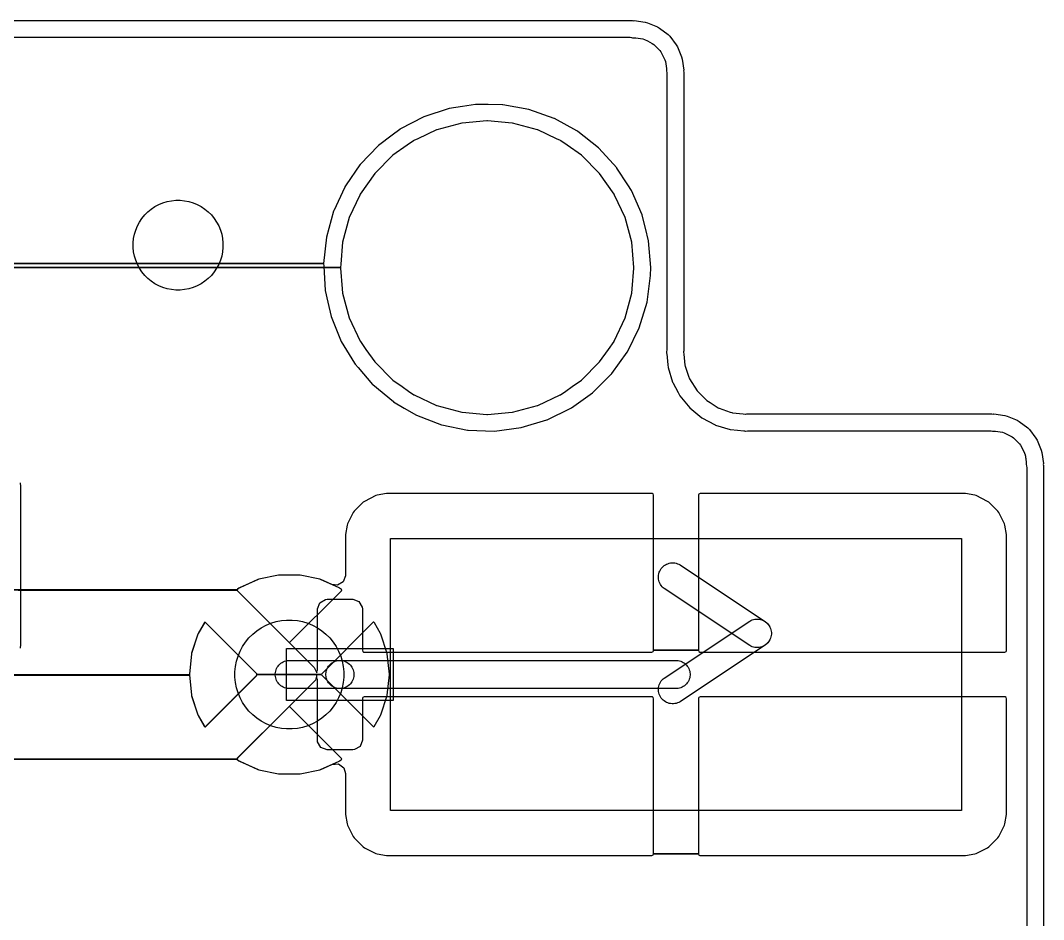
# Model space of a CAD drawing. Extents: x 125179 to 173800, y -108200 to -87800.
# Drawn here: x 164698 to 173800, y -95800 to -87800 of the extents above; entities that cross this region are included whole.
import ezdxf

# ---------------------------------------------------------------- set-up
doc = ezdxf.new("R2010")
doc.units = 0
doc.layers.add('L2D0_Cu1', color=1, linetype='CONTINUOUS')
doc.layers.add('L4D0_Cu2', color=2, linetype='CONTINUOUS')

msp = doc.modelspace()

# ---------------------------------------------------------------- linework, layer by layer
at = {"layer": 'L2D0_Cu1'}
for points in [[(133877.877, -87950.5), (170121.657, -87950.5), (170132.638, -87951.746), (170144.265, -87954.42), (170144.266, -87954.42), (170149.641, -87955.656), (170155.022, -87954.439), (170160.539, -87954.448), (170160.539, -87954.454), (170172.486, -87954.062), (170234.89, -87963.946), (170249.466, -87968.682), (170277.451, -87982.941), (170319.126, -88004.175), (170331.529, -88013.186), (170386.814, -88068.471), (170395.824, -88080.873), (170431.299, -88150.496), (170431.317, -88150.532), (170436.055, -88165.112), (170445.877, -88227.127), (170445.476, -88238.747), (170445.59, -88238.747), (170445.581, -88244.263), (170444.344, -88249.641), (170448.292, -88267.087), (170449.5, -88277.902), (170449.5, -90721.657), (170448.254, -90732.637), (170444.344, -90749.641), (170446.583, -90759.537), (170446.737, -90760.217), (170447.709, -90766.228), (170457.353, -90864.14), (170459.636, -90887.322), (170499.691, -91019.367), (170500.823, -91021.486), (170500.824, -91021.487), (170548.279, -91110.267), (170564.738, -91141.06), (170652.275, -91247.725), (170758.94, -91335.262), (170761.059, -91336.395), (170761.061, -91336.396), (170878.513, -91399.176), (170880.633, -91400.309), (171012.678, -91440.364), (171015.066, -91440.599), (171015.07, -91440.6), (171076.17, -91446.617), (171132.346, -91452.15), (171138.595, -91453.177), (171149.282, -91455.655), (171150, -91455.656), (171167.224, -91451.727), (171178.122, -91450.5), (173321.657, -91450.5), (173332.638, -91451.746), (173344.265, -91454.42), (173344.266, -91454.42), (173349.641, -91455.656), (173355.022, -91454.439), (173360.539, -91454.448), (173360.539, -91454.454), (173372.486, -91454.062), (173434.89, -91463.946), (173449.466, -91468.682), (173519.126, -91504.175), (173531.529, -91513.186), (173586.814, -91568.471), (173595.824, -91580.873), (173624.266, -91636.693), (173631.317, -91650.532), (173636.054, -91665.11), (173638.364, -91679.69), (173645.877, -91727.127), (173645.476, -91738.747), (173645.59, -91738.747), (173645.581, -91744.263), (173644.344, -91749.641), (173648.292, -91767.087), (173649.5, -91777.902), (173649.5, -104221.634)], [(131707.393, -89964.44), (167394.963, -89964.44), (167396.169, -89985.347), (167408.694, -90202.562), (167409.137, -90204.526), (167409.137, -90204.529), (167432.36, -90307.577), (167461.131, -90435.245), (167550.867, -90656.239), (167551.917, -90657.952), (167669.279, -90849.468), (167675.493, -90859.609), (167701.492, -90889.623), (167830.348, -91038.38), (167830.352, -91038.383), (167831.66, -91039.894), (168015.176, -91192.252), (168016.906, -91193.263), (168016.909, -91193.265), (168112.715, -91249.249), (168221.112, -91312.591), (168443.937, -91397.68), (168445.91, -91398.081), (168445.912, -91398.082), (168675.694, -91444.832), (168675.697, -91444.832), (168677.666, -91445.233), (168679.672, -91445.307), (168679.676, -91445.307), (168834.993, -91451.002), (168916.025, -91453.973), (169152.609, -91423.665), (169381.068, -91355.125), (169382.877, -91354.239), (169593.458, -91251.076), (169593.46, -91251.075), (169595.264, -91250.191), (169598.722, -91247.725), (169787.809, -91112.85), (169789.445, -91111.683), (169801.479, -91099.691), (169956.973, -90944.74), (169956.978, -90944.734), (169958.397, -90943.32), (169959.569, -90941.688), (169959.574, -90941.683), (170096.406, -90751.26), (170096.408, -90751.257), (170097.582, -90749.623), (170203.263, -90535.795), (170272.6, -90307.577), (170303.733, -90071.099), (170305.471, -90000), (170285.927, -89762.284), (170257.217, -89647.983), (170228.311, -89532.902), (170228.31, -89532.9), (170227.821, -89530.952), (170132.712, -89312.216), (170101.656, -89264.211), (170004.247, -89113.638), (170004.243, -89113.633), (170003.155, -89111.951), (169842.629, -88935.536), (169841.056, -88934.294), (169841.052, -88934.29), (169657.024, -88788.954), (169655.445, -88787.707), (169648.135, -88783.672), (169448.391, -88673.407), (169448.385, -88673.405), (169446.631, -88672.436), (169221.794, -88592.817), (169219.821, -88592.466), (169219.819, -88592.465), (168988.95, -88551.34), (168988.946, -88551.34), (168986.972, -88550.988), (168984.964, -88550.963), (168984.959, -88550.963), (168858.166, -88549.414), (168748.471, -88548.074), (168746.479, -88548.379), (168746.477, -88548.379), (168630.584, -88566.114), (168512.698, -88584.153), (168285.982, -88658.255), (168074.414, -88768.39), (168072.806, -88769.598), (168072.805, -88769.598), (168003.419, -88821.695), (167883.675, -88911.602), (167882.281, -88913.061), (167720.275, -89082.589), (167720.272, -89082.593), (167718.887, -89084.042), (167717.759, -89085.695), (167717.757, -89085.698), (167595.984, -89264.211), (167584.475, -89281.082), (167583.63, -89282.903), (167583.628, -89282.906), (167484.899, -89495.6), (167484.897, -89495.605), (167484.051, -89497.428), (167420.309, -89727.272), (167394.963, -89964.44), (131707.393, -89964.44)], [(160275.833, -92868.019), (166624.219, -92868.019), (166625.279, -92872.436), (167083.107, -93330.264), (167090, -93333.119), (167096.893, -93330.264), (167552.877, -92874.28), (167555.732, -92867.387), (167553.994, -92863.191), (167537.018, -92850.857), (167532.591, -92848.301), (167367.328, -92774.722), (167362.477, -92773.146), (167185.526, -92735.533), (167180.453, -92735), (166999.547, -92735), (166994.474, -92735.533), (166817.523, -92773.146), (166812.672, -92774.722), (166647.412, -92848.3), (166642.98, -92850.859), (166628.116, -92861.659), (166624.219, -92868.019), (160275.833, -92868.019)], [(161030.364, -93622.55), (166200.393, -93622.55), (166219.303, -93802.464), (166220.364, -93807.455), (166276.266, -93979.503), (166278.344, -93984.171), (166333.734, -94080.11), (166339.651, -94084.65), (166342.94, -94084.217), (166800.264, -93626.893), (166803.119, -93620), (167376.881, -93620), (167379.736, -93626.893), (167834.5, -94081.657), (167841.393, -94084.512), (167844.457, -94083.243), (167901.656, -93984.171), (167903.734, -93979.503), (167959.636, -93807.455), (167960.697, -93802.464), (167979.607, -93622.55), (167979.607, -93617.45), (167960.697, -93437.536), (167959.636, -93432.545), (167903.734, -93260.497), (167901.656, -93255.829), (167846.266, -93159.89), (167840.349, -93155.35), (167837.06, -93155.783), (167379.736, -93613.107), (167376.881, -93620), (166803.119, -93620), (166800.264, -93613.107), (166345.5, -93158.343), (166338.607, -93155.488), (166335.543, -93156.757), (166278.344, -93255.829), (166276.266, -93260.497), (166220.364, -93432.545), (166219.303, -93437.536), (166200.393, -93617.45), (166200.393, -93622.55), (161030.364, -93622.55)], [(161780.427, -94372.613), (166624.268, -94372.613), (166626.006, -94376.809), (166642.982, -94389.143), (166647.409, -94391.699), (166812.672, -94465.278), (166817.523, -94466.854), (166994.474, -94504.467), (166999.547, -94505), (167180.453, -94505), (167185.526, -94504.467), (167362.477, -94466.854), (167367.328, -94465.278), (167532.591, -94391.699), (167537.018, -94389.143), (167551.885, -94378.342), (167555.783, -94371.981), (167554.722, -94367.565), (167096.893, -93909.736), (167090, -93906.881), (167083.107, -93909.736), (166627.123, -94365.72), (166624.268, -94372.613), (161780.427, -94372.613)]]:
    msp.add_lwpolyline(points, dxfattribs=at)
for points in [[(166080.373, -90199.518), (166041.308, -90195.671), (166002.808, -90188.013), (165965.244, -90176.618), (165928.978, -90161.596), (165894.359, -90143.091), (165861.72, -90121.283), (165831.376, -90096.38), (165803.62, -90068.624), (165778.717, -90038.28), (165756.909, -90005.641), (165738.404, -89971.022), (165723.382, -89934.756), (165711.987, -89897.192), (165704.329, -89858.692), (165700.482, -89819.627), (165700.482, -89780.373), (165704.329, -89741.308), (165711.987, -89702.808), (165723.382, -89665.244), (165738.404, -89628.978), (165756.909, -89594.359), (165778.717, -89561.72), (165803.62, -89531.376), (165831.376, -89503.62), (165861.72, -89478.717), (165894.359, -89456.909), (165928.978, -89438.404), (165965.244, -89423.382), (166002.808, -89411.987), (166041.308, -89404.329), (166080.373, -89400.482), (166119.627, -89400.482), (166158.692, -89404.329), (166197.192, -89411.987), (166234.756, -89423.382), (166271.022, -89438.404), (166305.641, -89456.909), (166338.28, -89478.717), (166368.624, -89503.62), (166396.38, -89531.376), (166421.283, -89561.72), (166443.091, -89594.359), (166461.596, -89628.978), (166476.618, -89665.244), (166488.013, -89702.808), (166495.671, -89741.308), (166499.518, -89780.373), (166499.518, -89819.627), (166495.671, -89858.692), (166488.013, -89897.192), (166476.618, -89934.756), (166461.596, -89971.022), (166443.091, -90005.641), (166421.283, -90038.28), (166396.38, -90068.624), (166368.624, -90096.38), (166338.28, -90121.283), (166305.641, -90143.091), (166271.022, -90161.596), (166234.756, -90176.618), (166197.192, -90188.013), (166158.692, -90195.671), (166119.627, -90199.518)], [(167990, -94830), (167990, -92410), (173070, -92410), (173070, -94830)], [(167066.202, -94104.416), (167018.836, -94099.751), (166972.155, -94090.465), (166926.608, -94076.649), (166882.636, -94058.435), (166840.66, -94035.998), (166801.086, -94009.556), (166764.294, -93979.361), (166730.639, -93945.706), (166700.444, -93908.914), (166674.002, -93869.34), (166651.565, -93827.364), (166633.351, -93783.392), (166619.535, -93737.845), (166610.249, -93691.164), (166605.584, -93643.798), (166605.584, -93596.202), (166610.249, -93548.836), (166619.535, -93502.155), (166633.351, -93456.608), (166651.565, -93412.636), (166674.002, -93370.66), (166700.444, -93331.086), (166730.639, -93294.294), (166764.294, -93260.639), (166801.086, -93230.444), (166840.66, -93204.002), (166882.636, -93181.565), (166926.608, -93163.351), (166972.155, -93149.535), (167018.836, -93140.249), (167066.202, -93135.584), (167113.798, -93135.584), (167161.164, -93140.249), (167207.845, -93149.535), (167253.392, -93163.351), (167297.364, -93181.565), (167339.34, -93204.002), (167378.914, -93230.444), (167415.706, -93260.639), (167449.361, -93294.294), (167479.556, -93331.086), (167505.998, -93370.66), (167528.435, -93412.636), (167546.649, -93456.608), (167560.465, -93502.155), (167569.751, -93548.836), (167574.416, -93596.202), (167574.416, -93643.798), (167569.751, -93691.164), (167560.465, -93737.845), (167546.649, -93783.392), (167528.435, -93827.364), (167505.998, -93869.34), (167479.556, -93908.914), (167449.361, -93945.706), (167415.706, -93979.361), (167378.914, -94009.556), (167339.34, -94035.998), (167297.364, -94058.435), (167253.392, -94076.649), (167207.845, -94090.465), (167161.164, -94099.751), (167113.798, -94104.416)], [(167065, -93850), (167065, -93390), (168015, -93390), (168015, -93850)], [(167083.859, -93745), (167071.637, -93743.796), (167059.591, -93741.4), (167047.838, -93737.835), (167036.491, -93733.135), (167025.66, -93727.345), (167015.448, -93720.522), (167005.954, -93712.731), (166997.269, -93704.046), (166989.478, -93694.552), (166982.655, -93684.34), (166976.865, -93673.509), (166972.165, -93662.162), (166968.6, -93650.409), (166966.204, -93638.363), (166965, -93626.141), (166965, -93613.859), (166966.204, -93601.637), (166968.6, -93589.591), (166972.165, -93577.838), (166976.865, -93566.491), (166982.655, -93555.66), (166989.478, -93545.448), (166997.269, -93535.954), (167005.954, -93527.269), (167015.448, -93519.478), (167025.66, -93512.655), (167036.491, -93506.865), (167047.838, -93502.165), (167059.591, -93498.6), (167071.637, -93496.204), (167083.859, -93495), (167546.141, -93495), (167558.363, -93496.204), (167570.409, -93498.6), (167582.162, -93502.165), (167593.509, -93506.865), (167604.34, -93512.655), (167614.552, -93519.478), (167624.046, -93527.269), (167632.731, -93535.954), (167640.522, -93545.448), (167647.345, -93555.66), (167653.135, -93566.491), (167657.835, -93577.838), (167661.4, -93589.591), (167663.796, -93601.637), (167665, -93613.859), (167665, -93626.141), (167663.796, -93638.363), (167661.4, -93650.409), (167657.835, -93662.162), (167653.135, -93673.509), (167647.345, -93684.34), (167640.522, -93694.552), (167632.731, -93704.046), (167624.046, -93712.731), (167614.552, -93720.522), (167604.34, -93727.345), (167593.509, -93733.135), (167582.162, -93737.835), (167570.409, -93741.4), (167558.363, -93743.796), (167546.141, -93745)], [(167533.859, -93745), (167521.637, -93743.796), (167509.591, -93741.4), (167497.838, -93737.835), (167486.491, -93733.135), (167475.66, -93727.345), (167465.448, -93720.522), (167455.954, -93712.731), (167447.269, -93704.046), (167439.478, -93694.552), (167432.655, -93684.34), (167426.865, -93673.509), (167422.165, -93662.162), (167418.6, -93650.409), (167416.204, -93638.363), (167415, -93626.141), (167415, -93613.859), (167416.204, -93601.637), (167418.6, -93589.591), (167422.165, -93577.838), (167426.865, -93566.491), (167432.655, -93555.66), (167439.478, -93545.448), (167447.269, -93535.954), (167455.954, -93527.269), (167465.448, -93519.478), (167475.66, -93512.655), (167486.491, -93506.865), (167497.838, -93502.165), (167509.591, -93498.6), (167521.637, -93496.204), (167533.859, -93495), (170536.141, -93495), (170548.363, -93496.204), (170560.409, -93498.6), (170572.162, -93502.165), (170583.509, -93506.865), (170594.34, -93512.655), (170604.552, -93519.478), (170614.046, -93527.269), (170622.731, -93535.954), (170630.522, -93545.448), (170637.345, -93555.66), (170643.135, -93566.491), (170647.835, -93577.838), (170651.4, -93589.591), (170653.796, -93601.637), (170655, -93613.859), (170655, -93626.141), (170653.796, -93638.363), (170651.4, -93650.409), (170647.835, -93662.162), (170643.135, -93673.509), (170637.345, -93684.34), (170630.522, -93694.552), (170622.731, -93704.046), (170614.046, -93712.731), (170604.552, -93720.522), (170594.34, -93727.345), (170583.509, -93733.135), (170572.162, -93737.835), (170560.409, -93741.4), (170548.363, -93743.796), (170536.141, -93745)]]:
    msp.add_lwpolyline(points, close=True, dxfattribs=at)
at = {"layer": 'L4D0_Cu2'}
for points in [[(133876.43, -87800.5), (170139.955, -87800.5), (170150, -87804.661), (170156.435, -87801.996), (170157.5, -87802.437), (170157.623, -87801.504), (170255.049, -87814.33), (170276.861, -87820.175), (170364.228, -87856.364), (170383.785, -87867.655), (170458.81, -87925.225), (170474.775, -87941.19), (170532.345, -88016.215), (170543.636, -88035.772), (170579.825, -88123.139), (170585.67, -88144.951), (170598.496, -88242.377), (170598.284, -88242.405), (170598.332, -88242.772), (170595.339, -88250), (170599.5, -88260.045), (170599.5, -88272.438), (170599.422, -88276.004), (170599.5, -88276.445), (170599.5, -90739.955), (170595.339, -90750), (170596.27, -90752.248), (170598.205, -90769.421), (170609.126, -90866.339), (170609.907, -90873.273), (170611.51, -90877.854), (170641.734, -90964.228), (170650.879, -90990.364), (170716.879, -91095.403), (170804.597, -91183.121), (170832.751, -91200.811), (170905.523, -91246.537), (170905.525, -91246.538), (170909.636, -91249.121), (170914.22, -91250.725), (170914.222, -91250.726), (171010.261, -91284.331), (171026.727, -91290.093), (171031.547, -91290.636), (171031.551, -91290.637), (171127.87, -91301.49), (171127.871, -91301.49), (171147.752, -91303.73), (171150, -91304.661), (171160.045, -91300.5), (171172.439, -91300.5), (171176.005, -91300.578), (171176.445, -91300.5), (173339.955, -91300.5), (173350, -91304.661), (173356.435, -91301.996), (173357.5, -91302.437), (173357.623, -91301.504), (173455.049, -91314.33), (173476.861, -91320.175), (173564.228, -91356.364), (173583.785, -91367.655), (173658.81, -91425.225), (173674.775, -91441.19), (173732.345, -91516.215), (173743.636, -91535.772), (173779.825, -91623.139), (173785.67, -91644.951), (173798.496, -91742.377), (173798.284, -91742.405), (173798.332, -91742.772), (173795.339, -91750), (173799.5, -91760.045), (173799.5, -91772.438), (173799.422, -91776.004), (173799.5, -91776.445), (173799.5, -104239.949)], [(133877.877, -87950.5), (170121.657, -87950.5), (170132.638, -87951.746), (170144.265, -87954.42), (170144.266, -87954.42), (170149.641, -87955.656), (170155.022, -87954.439), (170160.539, -87954.448), (170160.539, -87954.454), (170172.486, -87954.062), (170234.89, -87963.946), (170249.466, -87968.682), (170277.451, -87982.941), (170319.126, -88004.175), (170331.529, -88013.186), (170386.814, -88068.471), (170395.824, -88080.873), (170431.299, -88150.496), (170431.317, -88150.532), (170436.055, -88165.112), (170445.877, -88227.127), (170445.476, -88238.747), (170445.59, -88238.747), (170445.581, -88244.263), (170444.344, -88249.641), (170448.292, -88267.087), (170449.5, -88277.902), (170449.5, -90721.657), (170448.254, -90732.637), (170444.344, -90749.641), (170446.583, -90759.537), (170446.737, -90760.217), (170447.709, -90766.228), (170457.353, -90864.14), (170459.636, -90887.322), (170499.691, -91019.367), (170500.823, -91021.486), (170500.824, -91021.487), (170548.279, -91110.267), (170564.738, -91141.06), (170652.275, -91247.725), (170758.94, -91335.262), (170761.059, -91336.395), (170761.061, -91336.396), (170878.513, -91399.176), (170880.633, -91400.309), (171012.678, -91440.364), (171015.066, -91440.599), (171015.07, -91440.6), (171076.17, -91446.617), (171132.346, -91452.15), (171138.595, -91453.177), (171149.282, -91455.655), (171150, -91455.656), (171167.224, -91451.727), (171178.122, -91450.5), (173321.657, -91450.5), (173332.638, -91451.746), (173344.265, -91454.42), (173344.266, -91454.42), (173349.641, -91455.656), (173355.022, -91454.439), (173360.539, -91454.448), (173360.539, -91454.454), (173372.486, -91454.062), (173434.89, -91463.946), (173449.466, -91468.682), (173519.126, -91504.175), (173531.529, -91513.186), (173586.814, -91568.471), (173595.824, -91580.873), (173612.03, -91612.678), (173631.317, -91650.532), (173636.055, -91665.112), (173645.877, -91727.127), (173645.476, -91738.747), (173645.59, -91738.747), (173645.581, -91744.263), (173644.344, -91749.641), (173648.292, -91767.087), (173649.5, -91777.902), (173649.5, -104221.634)], [(131707.393, -89964.44), (167394.963, -89964.44), (167396.169, -89985.347), (167408.694, -90202.562), (167409.137, -90204.526), (167409.137, -90204.529), (167432.36, -90307.577), (167461.131, -90435.245), (167550.867, -90656.239), (167551.917, -90657.952), (167669.279, -90849.468), (167675.493, -90859.609), (167701.492, -90889.623), (167830.348, -91038.38), (167830.352, -91038.383), (167831.66, -91039.894), (168015.176, -91192.252), (168016.906, -91193.263), (168016.909, -91193.265), (168112.715, -91249.249), (168221.112, -91312.591), (168443.937, -91397.68), (168445.91, -91398.081), (168445.912, -91398.082), (168675.694, -91444.832), (168675.697, -91444.832), (168677.666, -91445.233), (168679.672, -91445.307), (168679.676, -91445.307), (168834.993, -91451.002), (168916.025, -91453.973), (169152.609, -91423.665), (169381.068, -91355.125), (169382.877, -91354.239), (169593.458, -91251.076), (169593.46, -91251.075), (169595.264, -91250.191), (169598.722, -91247.725), (169787.809, -91112.85), (169789.445, -91111.683), (169801.479, -91099.691), (169956.973, -90944.74), (169956.978, -90944.734), (169958.397, -90943.32), (169959.569, -90941.688), (169959.574, -90941.683), (170096.406, -90751.26), (170096.408, -90751.257), (170097.582, -90749.623), (170203.263, -90535.795), (170272.6, -90307.577), (170303.733, -90071.099), (170305.471, -90000), (170285.927, -89762.284), (170257.217, -89647.983), (170228.311, -89532.902), (170228.31, -89532.9), (170227.821, -89530.952), (170132.712, -89312.216), (170101.656, -89264.211), (170004.247, -89113.638), (170004.243, -89113.633), (170003.155, -89111.951), (169842.629, -88935.536), (169841.056, -88934.294), (169841.052, -88934.29), (169657.024, -88788.954), (169655.445, -88787.707), (169648.135, -88783.672), (169448.391, -88673.407), (169448.385, -88673.405), (169446.631, -88672.436), (169221.794, -88592.817), (169219.821, -88592.466), (169219.819, -88592.465), (168988.95, -88551.34), (168988.946, -88551.34), (168986.972, -88550.988), (168984.964, -88550.963), (168984.959, -88550.963), (168858.166, -88549.414), (168748.471, -88548.074), (168746.479, -88548.379), (168746.477, -88548.379), (168630.584, -88566.114), (168512.698, -88584.153), (168285.982, -88658.255), (168074.414, -88768.39), (168072.806, -88769.598), (168072.805, -88769.598), (168003.419, -88821.695), (167883.675, -88911.602), (167882.281, -88913.061), (167720.275, -89082.589), (167720.272, -89082.593), (167718.887, -89084.042), (167717.759, -89085.695), (167717.757, -89085.698), (167595.984, -89264.211), (167584.475, -89281.082), (167583.63, -89282.903), (167583.628, -89282.906), (167484.899, -89495.6), (167484.897, -89495.605), (167484.051, -89497.428), (167420.309, -89727.272), (167394.963, -89964.44), (131707.393, -89964.44)], [(131682.576, -90000), (167544.532, -90000), (167544.861, -90003.76), (167560.949, -90187.643), (167564.365, -90226.692), (167623.261, -90446.496), (167719.432, -90652.734), (167721.594, -90655.822), (167721.596, -90655.825), (167771.827, -90727.562), (167849.953, -90839.139), (168010.861, -91000.047), (168094.784, -91058.81), (168151.261, -91098.355), (168197.266, -91130.568), (168200.683, -91132.161), (168200.684, -91132.162), (168400.083, -91225.144), (168400.085, -91225.145), (168403.504, -91226.739), (168623.308, -91285.635), (168627.064, -91285.964), (168627.066, -91285.964), (168846.24, -91305.139), (168850, -91305.468), (168853.76, -91305.139), (169072.934, -91285.964), (169072.936, -91285.964), (169076.692, -91285.635), (169296.496, -91226.739), (169299.915, -91225.145), (169299.917, -91225.144), (169499.316, -91132.162), (169499.317, -91132.161), (169502.734, -91130.568), (169548.74, -91098.355), (169605.216, -91058.81), (169689.139, -91000.047), (169850.047, -90839.139), (169928.173, -90727.562), (169978.404, -90655.825), (169978.406, -90655.822), (169980.568, -90652.734), (170076.739, -90446.496), (170135.635, -90226.692), (170139.052, -90187.643), (170155.139, -90003.76), (170155.468, -90000), (170135.635, -89773.308), (170076.739, -89553.504), (169983.588, -89353.741), (169982.162, -89350.684), (169982.161, -89350.683), (169980.568, -89347.266), (169850.047, -89160.861), (169689.139, -88999.953), (169562.598, -88911.349), (169505.825, -88871.596), (169505.822, -88871.594), (169502.734, -88869.432), (169467.155, -88852.841), (169299.917, -88774.856), (169299.915, -88774.855), (169296.496, -88773.261), (169076.692, -88714.365), (169072.936, -88714.036), (169072.934, -88714.036), (168853.76, -88694.861), (168850, -88694.532), (168846.24, -88694.861), (168627.066, -88714.036), (168627.064, -88714.036), (168623.308, -88714.365), (168403.504, -88773.261), (168400.085, -88774.855), (168400.083, -88774.856), (168232.845, -88852.841), (168197.266, -88869.432), (168194.178, -88871.594), (168194.175, -88871.596), (168137.402, -88911.349), (168010.861, -88999.953), (167849.953, -89160.861), (167719.432, -89347.266), (167717.839, -89350.683), (167717.838, -89350.684), (167716.413, -89353.741), (167623.261, -89553.504), (167564.365, -89773.308), (167547.279, -89968.601), (167544.532, -90000), (131682.576, -90000)], [(164697.519, -93385.369), (164700.5, -93353.834), (164700.5, -92868.019), (166624.219, -92868.019), (166625.279, -92872.436), (167083.107, -93330.264), (167090, -93333.119), (167096.893, -93330.264), (167552.877, -92874.28), (167555.732, -92867.387), (167553.994, -92863.191), (167537.018, -92850.857), (167532.591, -92848.301), (167367.328, -92774.722), (167362.477, -92773.146), (167185.526, -92735.533), (167180.453, -92735), (166999.547, -92735), (166994.474, -92735.533), (166817.523, -92773.146), (166812.672, -92774.722), (166647.412, -92848.3), (166642.98, -92850.859), (166628.116, -92861.659), (166624.219, -92868.019), (164700.5, -92868.019), (164700.5, -91946.166), (164697.519, -91914.631)], [(164678.3, -92868.731), (166625.618, -92868.731), (166626.093, -92873.25), (167311.678, -93558.835), (167333.84, -93606.361), (167333.84, -93591.998), (167340, -93580.165), (167340, -93036.5), (167360.237, -92980.899), (167411.479, -92951.314), (167426.5, -92950), (167653.5, -92950), (167709.101, -92970.237), (167738.686, -93021.479), (167740, -93036.5), (167740, -93404.749), (167744.252, -93416.432), (167750.432, -93420), (170314.749, -93420), (170326.432, -93415.748), (170330, -93409.568), (170330, -93404.749), (170730, -93404.749), (170734.252, -93416.432), (170740.432, -93420), (173454.748, -93420), (173466.431, -93415.748), (173469.999, -93409.568), (173469.999, -92381.916), (173469.468, -92375.164), (173456.23, -92291.58), (173452.073, -92278.783), (173400.732, -92178.021), (173392.828, -92167.142), (173312.858, -92087.172), (173301.979, -92079.268), (173201.212, -92027.925), (173188.425, -92023.77), (173104.835, -92010.531), (173098.086, -92010), (170745.251, -92010), (170733.568, -92014.252), (170730, -92020.432), (170730, -93404.749), (170330, -93404.749), (170330, -92025.252), (170325.748, -92013.569), (170319.568, -92010.001), (167961.916, -92010.001), (167955.164, -92010.532), (167871.58, -92023.77), (167858.783, -92027.927), (167758.021, -92079.268), (167747.142, -92087.172), (167667.172, -92167.142), (167659.268, -92178.021), (167607.925, -92278.788), (167603.77, -92291.575), (167590.531, -92375.165), (167590, -92381.914), (167590, -92740.663), (167569.763, -92796.264), (167518.521, -92825.849), (167468.317, -92819.685), (167369.127, -92775.523), (167360.551, -92772.736), (167187.448, -92735.942), (167178.486, -92735), (167001.514, -92735), (166992.552, -92735.942), (166819.449, -92772.736), (166810.873, -92775.523), (166649.204, -92847.502), (166641.393, -92852.013), (166632.571, -92858.422), (166625.618, -92868.731), (164678.3, -92868.731)], [(164531.586, -93624.51), (166200.599, -93624.51), (166219.097, -93800.509), (166220.972, -93809.325), (166275.657, -93977.631), (166279.327, -93985.873), (166330.981, -94075.341), (166340.506, -94083.334), (166342.979, -94083.334), (166345.306, -94081.851), (166796.372, -93630.785), (166801.627, -93619.517), (166799.779, -93612.622), (166349.392, -93162.235), (166338.124, -93156.98), (166335.734, -93157.621), (166333.87, -93159.654), (166279.327, -93254.127), (166275.657, -93262.369), (166220.972, -93430.675), (166219.097, -93439.491), (166200.599, -93615.49), (166200.599, -93624.51), (164531.586, -93624.51)], [(164571.608, -93622.55), (166200.393, -93622.55), (166219.303, -93802.464), (166220.364, -93807.455), (166276.266, -93979.503), (166278.344, -93984.171), (166333.734, -94080.11), (166339.651, -94084.65), (166342.94, -94084.217), (166800.264, -93626.893), (166803.119, -93620), (167376.881, -93620), (167379.736, -93626.893), (167834.5, -94081.657), (167841.393, -94084.512), (167844.457, -94083.243), (167901.656, -93984.171), (167903.734, -93979.503), (167959.636, -93807.455), (167960.697, -93802.464), (167979.607, -93622.55), (167979.607, -93617.45), (167960.697, -93437.536), (167959.636, -93432.545), (167903.734, -93260.497), (167901.656, -93255.829), (167846.266, -93159.89), (167840.349, -93155.35), (167837.06, -93155.783), (167379.736, -93613.107), (167376.881, -93620), (166803.119, -93620), (166800.264, -93613.107), (166345.5, -93158.343), (166338.607, -93155.488), (166335.543, -93156.757), (166278.344, -93255.829), (166276.266, -93260.497), (166220.364, -93432.545), (166219.303, -93437.536), (166200.393, -93617.45), (166200.393, -93622.55), (164571.608, -93622.55)], [(159460.65, -94373.096), (166625.76, -94373.096), (166626.936, -94377.485), (166641.393, -94387.989), (166649.203, -94392.498), (166810.873, -94464.477), (166819.449, -94467.264), (166992.552, -94504.058), (167001.514, -94505), (167178.486, -94505), (167187.448, -94504.058), (167360.551, -94467.264), (167369.131, -94464.476), (167468.319, -94420.315), (167527.344, -94416.188), (167575.213, -94450.967), (167590.001, -94499.337), (167590.001, -94858.084), (167590.532, -94864.836), (167603.77, -94948.42), (167607.927, -94961.217), (167659.268, -95061.979), (167667.172, -95072.858), (167747.142, -95152.828), (167758.021, -95160.732), (167858.788, -95212.075), (167871.575, -95216.23), (167955.165, -95229.469), (167961.914, -95230), (170314.749, -95230), (170326.432, -95225.748), (170330, -95219.568), (170330, -95214.748), (170730, -95214.748), (170734.252, -95226.431), (170740.432, -95229.999), (173098.084, -95229.999), (173104.836, -95229.468), (173188.42, -95216.23), (173201.217, -95212.073), (173301.979, -95160.732), (173312.858, -95152.828), (173392.828, -95072.858), (173400.732, -95061.979), (173452.075, -94961.212), (173456.23, -94948.425), (173469.469, -94864.835), (173470, -94858.086), (173470, -93835.251), (173465.748, -93823.568), (173459.568, -93820), (170745.251, -93820), (170733.568, -93824.252), (170730, -93830.432), (170730, -95214.748), (170330, -95214.748), (170330, -93835.251), (170325.748, -93823.568), (170319.568, -93820), (167755.251, -93820), (167743.568, -93824.252), (167740, -93830.432), (167740, -94203.5), (167719.763, -94259.101), (167668.521, -94288.686), (167653.5, -94290), (167426.5, -94290), (167370.899, -94269.763), (167341.314, -94218.521), (167340, -94203.5), (167340, -93668.096), (167333.839, -93651.168), (167333.839, -93623.077), (167321.37, -93669.614), (167311.678, -93681.165), (166631.015, -94361.828), (166625.76, -94373.096), (159460.65, -94373.096)], [(159497.366, -94372.613), (166624.268, -94372.613), (166626.006, -94376.809), (166642.982, -94389.143), (166647.409, -94391.699), (166812.672, -94465.278), (166817.523, -94466.854), (166994.474, -94504.467), (166999.547, -94505), (167180.453, -94505), (167185.526, -94504.467), (167362.477, -94466.854), (167367.328, -94465.278), (167532.591, -94391.699), (167537.018, -94389.143), (167551.885, -94378.342), (167555.783, -94371.981), (167554.722, -94367.565), (167096.893, -93909.736), (167090, -93906.881), (167083.107, -93909.736), (166627.123, -94365.72), (166624.268, -94372.613), (159497.366, -94372.613)]]:
    msp.add_lwpolyline(points, dxfattribs=at)
for points in [[(166080.373, -90199.518), (166041.308, -90195.671), (166002.808, -90188.013), (165965.244, -90176.618), (165928.978, -90161.596), (165894.359, -90143.091), (165861.72, -90121.283), (165831.376, -90096.38), (165803.62, -90068.624), (165778.717, -90038.28), (165756.909, -90005.641), (165738.404, -89971.022), (165723.382, -89934.756), (165711.987, -89897.192), (165704.329, -89858.692), (165700.482, -89819.627), (165700.482, -89780.373), (165704.329, -89741.308), (165711.987, -89702.808), (165723.382, -89665.244), (165738.404, -89628.978), (165756.909, -89594.359), (165778.717, -89561.72), (165803.62, -89531.376), (165831.376, -89503.62), (165861.72, -89478.717), (165894.359, -89456.909), (165928.978, -89438.404), (165965.244, -89423.382), (166002.808, -89411.987), (166041.308, -89404.329), (166080.373, -89400.482), (166119.627, -89400.482), (166158.692, -89404.329), (166197.192, -89411.987), (166234.756, -89423.382), (166271.022, -89438.404), (166305.641, -89456.909), (166338.28, -89478.717), (166368.624, -89503.62), (166396.38, -89531.376), (166421.283, -89561.72), (166443.091, -89594.359), (166461.596, -89628.978), (166476.618, -89665.244), (166488.013, -89702.808), (166495.671, -89741.308), (166499.518, -89780.373), (166499.518, -89819.627), (166495.671, -89858.692), (166488.013, -89897.192), (166476.618, -89934.756), (166461.596, -89971.022), (166443.091, -90005.641), (166421.283, -90038.28), (166396.38, -90068.624), (166368.624, -90096.38), (166338.28, -90121.283), (166305.641, -90143.091), (166271.022, -90161.596), (166234.756, -90176.618), (166197.192, -90188.013), (166158.692, -90195.671), (166119.627, -90199.518)], [(167990, -94830), (167990, -92410), (173070, -92410), (173070, -94830)], [(171244.894, -93380.606), (171232.474, -93379.396), (171220.233, -93376.975), (171208.289, -93373.365), (171196.755, -93368.602), (171185.744, -93362.731), (170425.362, -92855.81), (170415.708, -92847.904), (170406.875, -92839.089), (170398.949, -92829.452), (170392.006, -92819.084), (170386.112, -92808.085), (170381.325, -92796.562), (170377.69, -92784.625), (170375.243, -92772.389), (170374.007, -92759.972), (170373.994, -92747.494), (170375.204, -92735.074), (170377.625, -92722.833), (170381.235, -92710.889), (170385.998, -92699.355), (170391.869, -92688.344), (170398.79, -92677.962), (170406.696, -92668.308), (170415.511, -92659.475), (170425.148, -92651.549), (170435.516, -92644.606), (170446.515, -92638.712), (170458.038, -92633.925), (170469.975, -92630.29), (170482.211, -92627.843), (170494.628, -92626.607), (170507.106, -92626.594), (170519.526, -92627.804), (170531.767, -92630.225), (170543.711, -92633.835), (170555.245, -92638.598), (170566.256, -92644.469), (171326.638, -93151.39), (171336.292, -93159.296), (171345.125, -93168.111), (171353.051, -93177.748), (171359.994, -93188.116), (171365.888, -93199.115), (171370.675, -93210.638), (171374.31, -93222.575), (171376.757, -93234.811), (171377.993, -93247.228), (171378.006, -93259.706), (171376.796, -93272.126), (171374.375, -93284.367), (171370.765, -93296.311), (171366.002, -93307.845), (171360.131, -93318.856), (171353.21, -93329.238), (171345.304, -93338.892), (171336.489, -93347.725), (171326.852, -93355.651), (171316.484, -93362.594), (171305.485, -93368.488), (171293.962, -93373.275), (171282.025, -93376.91), (171269.789, -93379.357), (171257.372, -93380.593)], [(167066.202, -94104.416), (167018.836, -94099.751), (166972.155, -94090.465), (166926.608, -94076.649), (166882.636, -94058.435), (166840.66, -94035.998), (166801.086, -94009.556), (166764.294, -93979.361), (166730.639, -93945.706), (166700.444, -93908.914), (166674.002, -93869.34), (166651.565, -93827.364), (166633.351, -93783.392), (166619.535, -93737.845), (166610.249, -93691.164), (166605.584, -93643.798), (166605.584, -93596.202), (166610.249, -93548.836), (166619.535, -93502.155), (166633.351, -93456.608), (166651.565, -93412.636), (166674.002, -93370.66), (166700.444, -93331.086), (166730.639, -93294.294), (166764.294, -93260.639), (166801.086, -93230.444), (166840.66, -93204.002), (166882.636, -93181.565), (166926.608, -93163.351), (166972.155, -93149.535), (167018.836, -93140.249), (167066.202, -93135.584), (167113.798, -93135.584), (167161.164, -93140.249), (167207.845, -93149.535), (167253.392, -93163.351), (167297.364, -93181.565), (167339.34, -93204.002), (167378.914, -93230.444), (167415.706, -93260.639), (167449.361, -93294.294), (167479.556, -93331.086), (167505.998, -93370.66), (167528.435, -93412.636), (167546.649, -93456.608), (167560.465, -93502.155), (167569.751, -93548.836), (167574.416, -93596.202), (167574.416, -93643.798), (167569.751, -93691.164), (167560.465, -93737.845), (167546.649, -93783.392), (167528.435, -93827.364), (167505.998, -93869.34), (167479.556, -93908.914), (167449.361, -93945.706), (167415.706, -93979.361), (167378.914, -94009.556), (167339.34, -94035.998), (167297.364, -94058.435), (167253.392, -94076.649), (167207.845, -94090.465), (167161.164, -94099.751), (167113.798, -94104.416)], [(170507.106, -93880.606), (170494.628, -93880.593), (170482.211, -93879.357), (170469.975, -93876.91), (170458.038, -93873.275), (170446.515, -93868.488), (170435.516, -93862.594), (170425.148, -93855.651), (170415.511, -93847.725), (170406.696, -93838.892), (170398.79, -93829.238), (170391.869, -93818.856), (170385.998, -93807.845), (170381.235, -93796.311), (170377.625, -93784.367), (170375.204, -93772.126), (170373.994, -93759.706), (170374.007, -93747.228), (170375.243, -93734.811), (170377.69, -93722.575), (170381.325, -93710.638), (170386.112, -93699.115), (170392.006, -93688.116), (170398.949, -93677.748), (170406.875, -93668.111), (170415.708, -93659.296), (170425.362, -93651.39), (171185.744, -93144.469), (171196.755, -93138.598), (171208.289, -93133.835), (171220.233, -93130.225), (171232.474, -93127.804), (171244.894, -93126.594), (171257.372, -93126.607), (171269.789, -93127.843), (171282.025, -93130.29), (171293.962, -93133.925), (171305.485, -93138.712), (171316.484, -93144.606), (171326.852, -93151.549), (171336.489, -93159.475), (171345.304, -93168.308), (171353.21, -93177.962), (171360.131, -93188.344), (171366.002, -93199.355), (171370.765, -93210.889), (171374.375, -93222.833), (171376.796, -93235.074), (171378.006, -93247.494), (171377.993, -93259.972), (171376.757, -93272.389), (171374.31, -93284.625), (171370.675, -93296.562), (171365.888, -93308.085), (171359.994, -93319.084), (171353.051, -93329.452), (171345.125, -93339.089), (171336.292, -93347.904), (171326.638, -93355.81), (170566.256, -93862.731), (170555.245, -93868.602), (170543.711, -93873.365), (170531.767, -93876.975), (170519.526, -93879.396)], [(167065, -93850), (167065, -93390), (168015, -93390), (168015, -93850)]]:
    msp.add_lwpolyline(points, close=True, dxfattribs=at)

doc.saveas('drawing.dxf')
